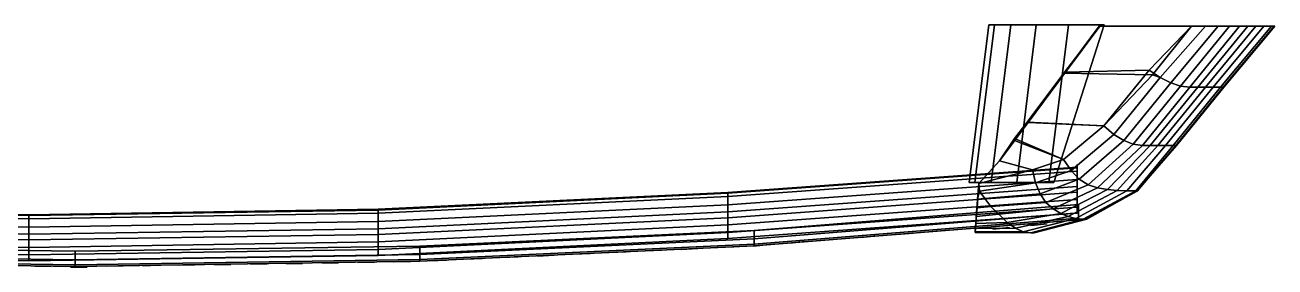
# Model space of a CAD drawing. Extents: x -138 to 138, y -27 to 0.
# Drawn here: x -0.5 to 137.9, y -26.8 to 0 of the extents above; entities that cross this region are included whole.
import ezdxf

# ---------------------------------------------------------------- set-up
doc = ezdxf.new("R2010")
doc.units = 0
for name, color, linetype in [('COSTURA', 2, 'CONTINUOUS'), ('COURO', 4, 'CONTINUOUS'), ('METAL', 180, 'CONTINUOUS')]:
    doc.layers.add(name, color=color, linetype=linetype)

msp = doc.modelspace()

# ---------------------------------------------------------------- meshes
at = {"layer": 'COSTURA'}
mesh = msp.add_polyface(dxfattribs=at)
corners = [(-111.75, -22.03, 4.71), (-109.93, -22.2, 4.71), (-109.93, -22.2, 5.45), (-111.75, -22.03, 5.45), (112.64, -22.03, 4.71), (112.64, -22.03, 5.45), (110.82, -22.2, 5.45), (110.82, -22.2, 4.71)]
mesh.append_faces([[corners[k] for k in face] for face in [(0, 1, 2, 3), (4, 5, 6, 7)]])
mesh = msp.add_polyface(dxfattribs=at)
corners = [(-111.75, -22.03, -4.34), (-109.93, -22.2, -4.34), (-109.93, -22.2, -3.6), (-111.75, -22.03, -3.6), (112.64, -22.03, -4.34), (112.64, -22.03, -3.6), (110.82, -22.2, -3.6), (110.82, -22.2, -4.34)]
mesh.append_faces([[corners[k] for k in face] for face in [(0, 1, 2, 3), (4, 5, 6, 7)]])
mesh = msp.add_polyface(dxfattribs=at)
corners = [(-107.57, -22.42, 4.71), (-105.74, -22.62, 4.71), (-105.74, -22.62, 5.45), (-107.57, -22.42, 5.45), (108.45, -22.42, 4.71), (108.45, -22.42, 5.45), (106.63, -22.62, 5.45), (106.63, -22.62, 4.71)]
mesh.append_faces([[corners[k] for k in face] for face in [(0, 1, 2, 3), (4, 5, 6, 7)]])
mesh = msp.add_polyface(dxfattribs=at)
corners = [(-107.57, -22.42, -4.34), (-105.74, -22.62, -4.34), (-105.74, -22.62, -3.6), (-107.57, -22.42, -3.6), (108.45, -22.42, -4.34), (108.45, -22.42, -3.6), (106.63, -22.62, -3.6), (106.63, -22.62, -4.34)]
mesh.append_faces([[corners[k] for k in face] for face in [(0, 1, 2, 3), (4, 5, 6, 7)]])
mesh = msp.add_polyface(dxfattribs=at)
corners = [(93.82, -23.36, 4.75), (93.82, -23.36, 5.49), (92, -23.53, 5.49), (92, -23.53, 4.75)]
mesh.append_faces([[corners[k] for k in face] for face in [(0, 1, 2, 3)]])
mesh = msp.add_polyface(dxfattribs=at)
corners = [(93.82, -23.36, -4.4), (93.82, -23.36, -3.66), (92, -23.53, -3.66), (92, -23.53, -4.4)]
mesh.append_faces([[corners[k] for k in face] for face in [(0, 1, 2, 3)]])
mesh = msp.add_polyface(dxfattribs=at)
corners = [(97.82, -23.07, 4.75), (97.82, -23.07, 5.49), (95.99, -23.21, 5.49), (95.99, -23.21, 4.75)]
mesh.append_faces([[corners[k] for k in face] for face in [(0, 1, 2, 3)]])
mesh = msp.add_polyface(dxfattribs=at)
corners = [(97.82, -23.07, -4.4), (97.82, -23.07, -3.66), (95.99, -23.21, -3.66), (95.99, -23.21, -4.4)]
mesh.append_faces([[corners[k] for k in face] for face in [(0, 1, 2, 3)]])
mesh = msp.add_polyface(dxfattribs=at)
corners = [(101.76, -22.75, 4.75), (101.76, -22.75, 5.49), (99.94, -22.89, 5.49), (99.94, -22.89, 4.75)]
mesh.append_faces([[corners[k] for k in face] for face in [(0, 1, 2, 3)]])
mesh = msp.add_polyface(dxfattribs=at)
corners = [(101.76, -22.75, -4.4), (101.76, -22.75, -3.66), (99.94, -22.89, -3.66), (99.94, -22.89, -4.4)]
mesh.append_faces([[corners[k] for k in face] for face in [(0, 1, 2, 3)]])
mesh = msp.add_polyface(dxfattribs=at)
corners = [(73.97, -24.76, 4.75), (73.97, -24.76, 5.49), (72.14, -24.86, 5.49), (72.14, -24.86, 4.75)]
mesh.append_faces([[corners[k] for k in face] for face in [(0, 1, 2, 3)]])
mesh = msp.add_polyface(dxfattribs=at)
corners = [(73.97, -24.76, -4.4), (73.97, -24.76, -3.66), (72.14, -24.86, -3.66), (72.14, -24.86, -4.4)]
mesh.append_faces([[corners[k] for k in face] for face in [(0, 1, 2, 3)]])
mesh = msp.add_polyface(dxfattribs=at)
corners = [(77.94, -24.58, 4.75), (77.94, -24.58, 5.49), (76.11, -24.67, 5.49), (76.11, -24.67, 4.75)]
mesh.append_faces([[corners[k] for k in face] for face in [(0, 1, 2, 3)]])
mesh = msp.add_polyface(dxfattribs=at)
corners = [(77.94, -24.58, -4.4), (77.94, -24.58, -3.66), (76.11, -24.67, -3.66), (76.11, -24.67, -4.4)]
mesh.append_faces([[corners[k] for k in face] for face in [(0, 1, 2, 3)]])
mesh = msp.add_polyface(dxfattribs=at)
corners = [(81.92, -24.33, 4.75), (81.92, -24.33, 5.49), (80.09, -24.49, 5.49), (80.09, -24.49, 4.75)]
mesh.append_faces([[corners[k] for k in face] for face in [(0, 1, 2, 3)]])
mesh = msp.add_polyface(dxfattribs=at)
corners = [(81.92, -24.33, -4.4), (81.92, -24.33, -3.66), (80.09, -24.49, -3.66), (80.09, -24.49, -4.4)]
mesh.append_faces([[corners[k] for k in face] for face in [(0, 1, 2, 3)]])
mesh = msp.add_polyface(dxfattribs=at)
corners = [(85.89, -24, 4.75), (85.89, -24, 5.49), (84.07, -24.17, 5.49), (84.07, -24.17, 4.75)]
mesh.append_faces([[corners[k] for k in face] for face in [(0, 1, 2, 3)]])
mesh = msp.add_polyface(dxfattribs=at)
corners = [(85.89, -24, -4.4), (85.89, -24, -3.66), (84.07, -24.17, -3.66), (84.07, -24.17, -4.4)]
mesh.append_faces([[corners[k] for k in face] for face in [(0, 1, 2, 3)]])
mesh = msp.add_polyface(dxfattribs=at)
corners = [(89.87, -23.7, 4.75), (89.87, -23.7, 5.49), (88.04, -23.85, 5.49), (88.04, -23.85, 4.75)]
mesh.append_faces([[corners[k] for k in face] for face in [(0, 1, 2, 3)]])
mesh = msp.add_polyface(dxfattribs=at)
corners = [(89.87, -23.7, -4.4), (89.87, -23.7, -3.66), (88.04, -23.85, -3.66), (88.04, -23.85, -4.4)]
mesh.append_faces([[corners[k] for k in face] for face in [(0, 1, 2, 3)]])
mesh = msp.add_polyface(dxfattribs=at)
corners = [(38.19, -26.27, 4.75), (38.19, -26.27, 5.49), (36.35, -26.32, 5.49), (36.35, -26.32, 4.75)]
mesh.append_faces([[corners[k] for k in face] for face in [(0, 1, 2, 3)]])
mesh = msp.add_polyface(dxfattribs=at)
corners = [(38.19, -26.27, -4.4), (38.19, -26.27, -3.66), (36.35, -26.32, -3.66), (36.35, -26.32, -4.4)]
mesh.append_faces([[corners[k] for k in face] for face in [(0, 1, 2, 3)]])
mesh = msp.add_polyface(dxfattribs=at)
corners = [(42.16, -26.2, 4.75), (42.16, -26.2, 5.49), (40.33, -26.24, 5.49), (40.33, -26.24, 4.75)]
mesh.append_faces([[corners[k] for k in face] for face in [(0, 1, 2, 3)]])
mesh = msp.add_polyface(dxfattribs=at)
corners = [(42.16, -26.2, -4.4), (42.16, -26.2, -3.66), (40.33, -26.24, -3.66), (40.33, -26.24, -4.4)]
mesh.append_faces([[corners[k] for k in face] for face in [(0, 1, 2, 3)]])
mesh = msp.add_polyface(dxfattribs=at)
corners = [(46.14, -26.05, 4.75), (46.14, -26.05, 5.49), (44.31, -26.15, 5.49), (44.31, -26.15, 4.75)]
mesh.append_faces([[corners[k] for k in face] for face in [(0, 1, 2, 3)]])
mesh = msp.add_polyface(dxfattribs=at)
corners = [(46.14, -26.05, -4.4), (46.14, -26.05, -3.66), (44.31, -26.15, -3.66), (44.31, -26.15, -4.4)]
mesh.append_faces([[corners[k] for k in face] for face in [(0, 1, 2, 3)]])
mesh = msp.add_polyface(dxfattribs=at)
corners = [(50.11, -25.88, 4.75), (50.11, -25.88, 5.49), (48.28, -25.95, 5.49), (48.28, -25.95, 4.75)]
mesh.append_faces([[corners[k] for k in face] for face in [(0, 1, 2, 3)]])
mesh = msp.add_polyface(dxfattribs=at)
corners = [(50.11, -25.88, -4.4), (50.11, -25.88, -3.66), (48.28, -25.95, -3.66), (48.28, -25.95, -4.4)]
mesh.append_faces([[corners[k] for k in face] for face in [(0, 1, 2, 3)]])
mesh = msp.add_polyface(dxfattribs=at)
corners = [(54.09, -25.69, 4.75), (54.09, -25.69, 5.49), (52.26, -25.78, 5.49), (52.26, -25.78, 4.75)]
mesh.append_faces([[corners[k] for k in face] for face in [(0, 1, 2, 3)]])
mesh = msp.add_polyface(dxfattribs=at)
corners = [(54.09, -25.69, -4.4), (54.09, -25.69, -3.66), (52.26, -25.78, -3.66), (52.26, -25.78, -4.4)]
mesh.append_faces([[corners[k] for k in face] for face in [(0, 1, 2, 3)]])
mesh = msp.add_polyface(dxfattribs=at)
corners = [(58.06, -25.5, 4.75), (58.06, -25.5, 5.49), (56.23, -25.61, 5.49), (56.23, -25.61, 4.75)]
mesh.append_faces([[corners[k] for k in face] for face in [(0, 1, 2, 3)]])
mesh = msp.add_polyface(dxfattribs=at)
corners = [(58.06, -25.5, -4.4), (58.06, -25.5, -3.66), (56.23, -25.61, -3.66), (56.23, -25.61, -4.4)]
mesh.append_faces([[corners[k] for k in face] for face in [(0, 1, 2, 3)]])
mesh = msp.add_polyface(dxfattribs=at)
corners = [(62.04, -25.32, 4.75), (62.04, -25.32, 5.49), (60.21, -25.4, 5.49), (60.21, -25.4, 4.75)]
mesh.append_faces([[corners[k] for k in face] for face in [(0, 1, 2, 3)]])
mesh = msp.add_polyface(dxfattribs=at)
corners = [(62.04, -25.32, -4.4), (62.04, -25.32, -3.66), (60.21, -25.4, -3.66), (60.21, -25.4, -4.4)]
mesh.append_faces([[corners[k] for k in face] for face in [(0, 1, 2, 3)]])
mesh = msp.add_polyface(dxfattribs=at)
corners = [(66.02, -25.13, 4.75), (66.02, -25.13, 5.49), (64.19, -25.22, 5.49), (64.19, -25.22, 4.75)]
mesh.append_faces([[corners[k] for k in face] for face in [(0, 1, 2, 3)]])
mesh = msp.add_polyface(dxfattribs=at)
corners = [(66.02, -25.13, -4.4), (66.02, -25.13, -3.66), (64.19, -25.22, -3.66), (64.19, -25.22, -4.4)]
mesh.append_faces([[corners[k] for k in face] for face in [(0, 1, 2, 3)]])
mesh = msp.add_polyface(dxfattribs=at)
corners = [(69.99, -24.95, 4.75), (69.99, -24.95, 5.49), (68.16, -25.03, 5.49), (68.16, -25.03, 4.75)]
mesh.append_faces([[corners[k] for k in face] for face in [(0, 1, 2, 3)]])
mesh = msp.add_polyface(dxfattribs=at)
corners = [(69.99, -24.95, -4.4), (69.99, -24.95, -3.66), (68.16, -25.03, -3.66), (68.16, -25.03, -4.4)]
mesh.append_faces([[corners[k] for k in face] for face in [(0, 1, 2, 3)]])
mesh = msp.add_polyface(dxfattribs=at)
corners = [(2.4, -26.75, 4.75), (2.4, -26.75, 5.49), (0.57, -26.72, 5.49), (0.57, -26.72, 4.75)]
mesh.append_faces([[corners[k] for k in face] for face in [(0, 1, 2, 3)]])
mesh = msp.add_polyface(dxfattribs=at)
corners = [(2.4, -26.75, -4.4), (2.4, -26.75, -3.66), (0.57, -26.72, -3.66), (0.57, -26.72, -4.4)]
mesh.append_faces([[corners[k] for k in face] for face in [(0, 1, 2, 3)]])
mesh = msp.add_polyface(dxfattribs=at)
corners = [(6.38, -26.82, 4.75), (6.38, -26.82, 5.49), (4.55, -26.82, 5.49), (4.55, -26.82, 4.75)]
mesh.append_faces([[corners[k] for k in face] for face in [(0, 1, 2, 3)]])
mesh = msp.add_polyface(dxfattribs=at)
corners = [(6.38, -26.82, -4.4), (6.38, -26.82, -3.66), (4.55, -26.82, -3.66), (4.55, -26.82, -4.4)]
mesh.append_faces([[corners[k] for k in face] for face in [(0, 1, 2, 3)]])
mesh = msp.add_polyface(dxfattribs=at)
corners = [(10.36, -26.7, 4.75), (10.36, -26.7, 5.49), (8.52, -26.74, 5.49), (8.52, -26.74, 4.75)]
mesh.append_faces([[corners[k] for k in face] for face in [(0, 1, 2, 3)]])
mesh = msp.add_polyface(dxfattribs=at)
corners = [(10.36, -26.7, -4.4), (10.36, -26.7, -3.66), (8.52, -26.74, -3.66), (8.52, -26.74, -4.4)]
mesh.append_faces([[corners[k] for k in face] for face in [(0, 1, 2, 3)]])
mesh = msp.add_polyface(dxfattribs=at)
corners = [(14.33, -26.63, 4.75), (14.33, -26.63, 5.49), (12.5, -26.67, 5.49), (12.5, -26.67, 4.75)]
mesh.append_faces([[corners[k] for k in face] for face in [(0, 1, 2, 3)]])
mesh = msp.add_polyface(dxfattribs=at)
corners = [(14.33, -26.63, -4.4), (14.33, -26.63, -3.66), (12.5, -26.67, -3.66), (12.5, -26.67, -4.4)]
mesh.append_faces([[corners[k] for k in face] for face in [(0, 1, 2, 3)]])
mesh = msp.add_polyface(dxfattribs=at)
corners = [(18.31, -26.58, 4.75), (18.31, -26.58, 5.49), (16.47, -26.61, 5.49), (16.47, -26.61, 4.75)]
mesh.append_faces([[corners[k] for k in face] for face in [(0, 1, 2, 3)]])
mesh = msp.add_polyface(dxfattribs=at)
corners = [(18.31, -26.58, -4.4), (18.31, -26.58, -3.66), (16.47, -26.61, -3.66), (16.47, -26.61, -4.4)]
mesh.append_faces([[corners[k] for k in face] for face in [(0, 1, 2, 3)]])
mesh = msp.add_polyface(dxfattribs=at)
corners = [(22.28, -26.54, 4.75), (22.28, -26.54, 5.49), (20.45, -26.54, 5.49), (20.45, -26.54, 4.75)]
mesh.append_faces([[corners[k] for k in face] for face in [(0, 1, 2, 3)]])
mesh = msp.add_polyface(dxfattribs=at)
corners = [(22.28, -26.54, -4.4), (22.28, -26.54, -3.66), (20.45, -26.54, -3.66), (20.45, -26.54, -4.4)]
mesh.append_faces([[corners[k] for k in face] for face in [(0, 1, 2, 3)]])
mesh = msp.add_polyface(dxfattribs=at)
corners = [(26.26, -26.48, 4.75), (26.26, -26.48, 5.49), (24.43, -26.48, 5.49), (24.43, -26.48, 4.75)]
mesh.append_faces([[corners[k] for k in face] for face in [(0, 1, 2, 3)]])
mesh = msp.add_polyface(dxfattribs=at)
corners = [(26.26, -26.48, -4.4), (26.26, -26.48, -3.66), (24.43, -26.48, -3.66), (24.43, -26.48, -4.4)]
mesh.append_faces([[corners[k] for k in face] for face in [(0, 1, 2, 3)]])
mesh = msp.add_polyface(dxfattribs=at)
corners = [(30.23, -26.42, 4.75), (30.23, -26.42, 5.49), (28.4, -26.42, 5.49), (28.4, -26.42, 4.75)]
mesh.append_faces([[corners[k] for k in face] for face in [(0, 1, 2, 3)]])
mesh = msp.add_polyface(dxfattribs=at)
corners = [(30.23, -26.42, -4.4), (30.23, -26.42, -3.66), (28.4, -26.42, -3.66), (28.4, -26.42, -4.4)]
mesh.append_faces([[corners[k] for k in face] for face in [(0, 1, 2, 3)]])
mesh = msp.add_polyface(dxfattribs=at)
corners = [(34.21, -26.36, 4.75), (34.21, -26.36, 5.49), (32.38, -26.36, 5.49), (32.38, -26.36, 4.75)]
mesh.append_faces([[corners[k] for k in face] for face in [(0, 1, 2, 3)]])
mesh = msp.add_polyface(dxfattribs=at)
corners = [(34.21, -26.36, -4.4), (34.21, -26.36, -3.66), (32.38, -26.36, -3.66), (32.38, -26.36, -4.4)]
mesh.append_faces([[corners[k] for k in face] for face in [(0, 1, 2, 3)]])
at = {"layer": 'COURO'}
mesh = msp.add_polyface(dxfattribs=at)
corners = [(115.96, -18.53, 10.27), (115.96, -18.25, 10.27), (115.96, -17.89, 10.09), (115.96, -17.62, 10.09), (115.96, -19.34, 9.82), (115.96, -19.06, 9.82), (115.96, -17.11, 8.99), (115.96, -16.83, 8.99), (115.96, -20.18, 8.31), (115.96, -19.9, 8.31), (115.96, -16.18, 5.7), (115.96, -15.9, 5.7), (115.96, -20.85, 5.64), (115.96, -20.57, 5.64), (115.96, -15.82, 3.09), (115.96, -15.54, 3.09), (115.96, -15.74, 0.52), (115.96, -15.46, 0.52), (115.96, -15.82, -2.06), (115.96, -15.54, -2.06), (115.96, -20.85, -4.6), (115.96, -20.57, -4.6), (115.96, -16.18, -4.67), (115.96, -15.9, -4.67), (115.96, -20.18, -7.28), (115.96, -19.9, -7.28), (115.96, -17.11, -7.96), (115.96, -16.83, -7.96), (115.96, -19.34, -8.79), (115.96, -19.06, -8.79), (115.96, -17.89, -9.05), (115.96, -17.62, -9.05), (115.96, -18.53, -9.24), (115.96, -18.25, -9.24), (77.28, -21.35, 10.27), (77.28, -20.71, 10.09), (77.28, -22.16, 9.82), (77.28, -19.93, 8.99), (77.28, -23, 8.31), (77.28, -19, 5.7), (77.28, -23.67, 5.64), (77.28, -23.67, 5.64), (77.28, -18.64, 3.09), (77.28, -18.56, 0.52), (77.28, -18.64, -2.06), (77.28, -23.67, -4.6), (77.28, -23.67, -4.6), (77.28, -19, -4.67), (77.28, -23, -7.28), (77.28, -19.93, -7.96), (77.28, -22.16, -8.79), (77.28, -20.71, -9.05), (77.28, -21.35, -9.24), (38.6, -23.2, 10.27), (38.6, -22.57, 10.09), (38.6, -24.02, 9.82), (38.6, -21.78, 8.99), (38.6, -24.86, 8.31), (38.6, -20.86, 5.7), (38.6, -25.53, 5.64), (38.6, -25.53, 5.64), (38.6, -20.5, 3.09), (38.6, -20.42, 0.52), (38.6, -20.5, -2.06), (38.6, -25.53, -4.6), (38.6, -25.53, -4.6), (38.6, -20.86, -4.67), (38.6, -24.86, -7.28), (38.6, -21.78, -7.96), (38.6, -24.02, -8.79), (38.6, -22.57, -9.05), (38.6, -23.2, -9.24), (-0.07, -23.82, 10.27), (-0.07, -23.19, 10.09), (-0.07, -24.64, 9.82), (-0.07, -22.4, 8.99), (-0.07, -25.48, 8.31), (-0.07, -21.48, 5.7), (-0.07, -26.15, 5.64), (-0.07, -26.15, 5.64), (-0.07, -21.12, 3.09), (-0.07, -21.04, 0.52), (-0.07, -21.12, -2.06), (-0.07, -26.15, -4.6), (-0.07, -26.15, -4.6), (-0.07, -21.48, -4.67), (-0.07, -25.48, -7.28), (-0.07, -22.4, -7.96), (-0.07, -24.64, -8.79), (-0.07, -23.19, -9.05), (-0.07, -23.82, -9.24), (-38.75, -23.2, 10.27), (-38.75, -22.57, 10.09), (-38.75, -24.02, 9.82), (-38.75, -21.78, 8.99), (-38.75, -24.86, 8.31), (-38.75, -20.86, 5.7), (-38.75, -25.53, 5.64), (-38.75, -25.53, 5.64), (-38.75, -20.5, 3.09), (-38.75, -20.42, 0.52), (-38.75, -20.5, -2.06), (-38.75, -25.53, -4.6), (-38.75, -25.53, -4.6), (-38.75, -20.86, -4.67), (-38.75, -24.86, -7.28), (-38.75, -21.78, -7.96), (-38.75, -24.02, -8.79), (-38.75, -22.57, -9.05), (-38.75, -23.2, -9.24), (-77.43, -21.35, 10.27), (-77.43, -20.71, 10.09), (-77.43, -22.16, 9.82), (-77.43, -19.93, 8.99), (-77.43, -23, 8.31), (-77.43, -19, 5.7), (-77.43, -23.67, 5.64), (-77.43, -23.67, 5.64), (-77.43, -18.64, 3.09), (-77.43, -18.56, 0.52), (-77.43, -18.64, -2.06), (-77.43, -23.67, -4.6), (-77.43, -23.67, -4.6), (-77.43, -19, -4.67), (-77.43, -23, -7.28), (-77.43, -19.93, -7.96), (-77.43, -22.16, -8.79), (-77.43, -20.71, -9.05), (-77.43, -21.35, -9.24), (-116.11, -18.25, 10.27), (-116.11, -17.62, 10.09), (-116.11, -19.06, 9.82), (-116.11, -16.83, 8.99), (-116.11, -19.9, 8.31), (-116.11, -15.9, 5.7), (-116.11, -20.57, 5.64), (-116.11, -20.57, 5.64), (-116.11, -15.54, 3.09), (-116.11, -15.46, 0.52), (-116.11, -15.54, -2.06), (-116.11, -20.57, -4.6), (-116.11, -20.57, -4.6), (-116.11, -15.9, -4.67), (-116.11, -19.9, -7.28), (-116.11, -16.83, -7.96), (-116.11, -19.06, -8.79), (-116.11, -17.62, -9.05), (-116.11, -18.25, -9.24), (-116.11, -18.53, 10.27), (-116.11, -17.89, 10.09), (-116.11, -19.34, 9.82), (-116.11, -17.11, 8.99), (-116.11, -20.18, 8.31), (-116.11, -16.18, 5.7), (-116.11, -20.85, 5.64), (-116.11, -20.85, 5.64), (-116.11, -15.82, 3.09), (-116.11, -15.74, 0.52), (-116.11, -15.82, -2.06), (-116.11, -20.85, -4.6), (-116.11, -20.85, -4.6), (-116.11, -16.18, -4.67), (-116.11, -20.18, -7.28), (-116.11, -17.11, -7.96), (-116.11, -19.34, -8.79), (-116.11, -17.89, -9.05), (-116.11, -18.53, -9.24)]
mesh.append_faces([[corners[k] for k in face] for face in [(135, 154, 152, 133), (133, 152, 150, 131), (130, 149, 151, 132), (134, 153, 156, 137), (21, 20, 24, 25), (25, 24, 28, 29), (29, 28, 32, 33), (33, 32, 30, 31), (31, 30, 26, 27), (27, 26, 22, 23), (23, 22, 18, 19), (19, 18, 16, 17), (13, 12, 20, 21), (131, 150, 148, 129), (129, 148, 149, 130), (132, 151, 153, 134), (17, 16, 14, 15), (13, 9, 8, 12), (9, 5, 4, 8), (3, 7, 6, 2), (11, 15, 14, 10), (140, 143, 162, 159), (143, 145, 164, 162), (145, 147, 166, 164), (147, 146, 165, 166), (146, 144, 163, 165), (144, 142, 161, 163), (142, 139, 158, 161), (139, 138, 157, 158), (136, 141, 160, 155), (5, 1, 0, 4), (1, 3, 2, 0), (7, 11, 10, 6), (138, 137, 156, 157), (114, 152, 154, 116), (112, 150, 152, 114), (113, 151, 149, 111), (118, 156, 153, 115), (48, 24, 20, 45), (50, 28, 24, 48), (52, 32, 28, 50), (51, 30, 32, 52), (49, 26, 30, 51), (47, 22, 26, 49), (44, 18, 22, 47), (43, 16, 18, 44), (46, 20, 12, 41), (110, 148, 150, 112), (111, 149, 148, 110), (115, 153, 151, 113), (42, 14, 16, 43), (95, 114, 116, 97), (76, 95, 97, 78), (57, 76, 78, 59), (38, 57, 59, 40), (8, 38, 40, 12), (93, 112, 114, 95), (74, 93, 95, 76), (55, 74, 76, 57), (36, 55, 57, 38), (4, 36, 38, 8), (94, 113, 111, 92), (75, 94, 92, 73), (56, 75, 73, 54), (37, 56, 54, 35), (6, 37, 35, 2), (99, 118, 115, 96), (80, 99, 96, 77), (61, 80, 77, 58), (42, 61, 58, 39), (14, 42, 39, 10), (67, 48, 45, 64), (86, 67, 64, 83), (105, 86, 83, 102), (124, 105, 102, 121), (162, 124, 121, 159), (69, 50, 48, 67), (88, 69, 67, 86), (107, 88, 86, 105), (126, 107, 105, 124), (164, 126, 124, 162), (71, 52, 50, 69), (90, 71, 69, 88), (109, 90, 88, 107), (128, 109, 107, 126), (166, 128, 126, 164), (70, 51, 52, 71), (89, 70, 71, 90), (108, 89, 90, 109), (127, 108, 109, 128), (165, 127, 128, 166), (68, 49, 51, 70), (87, 68, 70, 89), (106, 87, 89, 108), (125, 106, 108, 127), (163, 125, 127, 165), (66, 47, 49, 68), (85, 66, 68, 87), (104, 85, 87, 106), (123, 104, 106, 125), (161, 123, 125, 163), (63, 44, 47, 66), (82, 63, 66, 85), (101, 82, 85, 104), (120, 101, 104, 123), (158, 120, 123, 161), (62, 43, 44, 63), (81, 62, 63, 82), (100, 81, 82, 101), (119, 100, 101, 120), (157, 119, 120, 158), (65, 46, 41, 60), (84, 65, 60, 79), (103, 84, 79, 98), (122, 103, 98, 117), (160, 122, 117, 155), (91, 110, 112, 93), (72, 91, 93, 74), (53, 72, 74, 55), (34, 53, 55, 36), (0, 34, 36, 4), (92, 111, 110, 91), (73, 92, 91, 72), (54, 73, 72, 53), (35, 54, 53, 34), (2, 35, 34, 0), (96, 115, 113, 94), (77, 96, 94, 75), (58, 77, 75, 56), (39, 58, 56, 37), (10, 39, 37, 6), (61, 42, 43, 62), (80, 61, 62, 81), (99, 80, 81, 100), (118, 99, 100, 119), (156, 118, 119, 157)]])
mesh = msp.add_polyface(dxfattribs=at)
corners = [(116.1, -19.89, 7.14), (116.1, -19.89, 7.14), (116.1, -19.89, 7.14), (116.1, -20.83, 6.91), (116.1, -20.83, 6.91), (116.1, -20.83, 6.91), (116.1, -21.39, 6.22), (116.1, -21.39, 6.22), (116.1, -21.39, 6.22), (116.1, -21.58, 5.08), (116.1, -21.58, 5.08), (116.1, -21.58, 5.08), (116.1, -21.58, 0.54), (116.1, -21.58, 0.54), (116.1, -21.58, -4), (116.1, -21.58, -4), (116.1, -21.58, -4), (116.1, -21.39, -5.14), (116.1, -21.39, -5.14), (116.1, -21.39, -5.14), (116.1, -20.83, -5.83), (116.1, -20.83, -5.83), (116.1, -20.83, -5.83), (116.1, -19.89, -6.06), (116.1, -19.89, -6.06), (116.1, -19.89, -6.06), (116.1, -19.89, 0.54), (116.1, -19.89, 0.54), (80.22, -23.71, 6.91), (80.22, -23.71, 6.91), (80.22, -23.71, 6.91), (80.22, -23.71, 6.91), (80.22, -24.27, 6.22), (80.22, -24.27, 6.22), (80.22, -24.27, 6.22), (80.22, -24.27, 6.22), (80.22, -24.46, 5.08), (80.22, -24.46, 5.08), (80.22, -24.46, 5.08), (80.22, -24.46, 0.54), (80.22, -24.46, -4), (80.22, -24.46, -4), (80.22, -24.46, -4), (80.22, -24.27, -5.14), (80.22, -24.27, -5.14), (80.22, -24.27, -5.14), (80.22, -24.27, -5.14), (80.22, -23.71, -5.83), (80.22, -23.71, -5.83), (80.22, -23.71, -5.83), (80.22, -23.71, -5.83), (80.22, -22.77, 7.14), (80.22, -22.77, 7.14), (80.22, -22.77, 7.14), (80.22, -22.77, -6.06), (80.22, -22.77, -6.06), (80.22, -22.77, -6.06), (80.22, -22.77, 0.54), (43.2, -24.5, 7.14), (43.2, -24.5, 7.14), (43.2, -24.5, 7.14), (43.2, -25.43, 6.91), (43.2, -25.43, 6.91), (43.2, -25.43, 6.91), (43.2, -25.43, 6.91), (43.2, -26, 6.22), (43.2, -26, 6.22), (43.2, -26, 6.22), (43.2, -26, 6.22), (43.2, -26.18, 5.08), (43.2, -26.18, 5.08), (43.2, -26.18, 5.08), (43.2, -26.18, 0.54), (43.2, -26.18, -4), (43.2, -26.18, -4), (43.2, -26.18, -4), (43.2, -26, -5.14), (43.2, -26, -5.14), (43.2, -26, -5.14), (43.2, -26, -5.14), (43.2, -25.43, -5.83), (43.2, -25.43, -5.83), (43.2, -25.43, -5.83), (43.2, -25.43, -5.83), (43.2, -24.5, -6.06), (43.2, -24.5, -6.06), (43.2, -24.5, -6.06), (43.2, -24.5, 0.54), (5.05, -25.07, 7.14), (5.05, -25.07, 7.14), (5.05, -25.07, 7.14), (5.05, -26.01, 6.91), (5.05, -26.01, 6.91), (5.05, -26.01, 6.91), (5.05, -26.01, 6.91), (5.05, -26.57, 6.22), (5.05, -26.57, 6.22), (5.05, -26.57, 6.22), (5.05, -26.57, 6.22), (5.05, -26.76, 5.08), (5.05, -26.76, 5.08), (5.05, -26.76, 5.08), (5.05, -26.76, 0.54), (5.05, -26.76, -4), (5.05, -26.76, -4), (5.05, -26.76, -4), (5.05, -26.57, -5.14), (5.05, -26.57, -5.14), (5.05, -26.57, -5.14), (5.05, -26.57, -5.14), (5.05, -26.01, -5.83), (5.05, -26.01, -5.83), (5.05, -26.01, -5.83), (5.05, -26.01, -5.83), (5.05, -25.07, -6.06), (5.05, -25.07, -6.06), (5.05, -25.07, -6.06), (5.05, -25.07, 0.54), (-34.24, -24.5, 7.14), (-34.24, -24.5, 7.14), (-34.24, -24.5, 7.14), (-34.24, -24.5, -6.06), (-34.24, -24.5, -6.06), (-34.24, -24.5, -6.06), (-34.24, -25.43, 6.91), (-34.24, -25.43, 6.91), (-34.24, -25.43, 6.91), (-34.24, -25.43, 6.91), (-34.24, -26, 6.22), (-34.24, -26, 6.22), (-34.24, -26, 6.22), (-34.24, -26, 6.22), (-34.24, -26.18, 5.08), (-34.24, -26.18, 5.08), (-34.24, -26.18, 5.08), (-34.24, -26.18, 0.54), (-34.24, -24.5, 0.54), (-34.24, -26.18, -4), (-34.24, -26.18, -4), (-34.24, -26.18, -4), (-34.24, -26, -5.14), (-34.24, -26, -5.14), (-34.24, -26, -5.14), (-34.24, -26, -5.14), (-34.24, -25.43, -5.83), (-34.24, -25.43, -5.83), (-34.24, -25.43, -5.83), (-34.24, -25.43, -5.83), (-74.67, -22.77, 7.14), (-74.67, -22.77, 7.14), (-74.67, -22.77, 7.14), (-74.67, -22.77, 0.54), (-74.67, -22.77, -6.06), (-74.67, -22.77, -6.06), (-74.67, -22.77, -6.06), (-74.67, -23.71, 6.91), (-74.67, -23.71, 6.91), (-74.67, -23.71, 6.91), (-74.67, -23.71, 6.91), (-74.67, -24.27, 6.22), (-74.67, -24.27, 6.22), (-74.67, -24.27, 6.22), (-74.67, -24.27, 6.22), (-74.67, -24.46, 5.08), (-74.67, -24.46, 5.08), (-74.67, -24.46, 5.08), (-74.67, -24.46, 0.54), (-74.67, -24.46, -4), (-74.67, -24.46, -4), (-74.67, -24.46, -4), (-74.67, -24.27, -5.14), (-74.67, -24.27, -5.14), (-74.67, -24.27, -5.14), (-74.67, -24.27, -5.14), (-74.67, -23.71, -5.83), (-74.67, -23.71, -5.83), (-74.67, -23.71, -5.83), (-74.67, -23.71, -5.83), (-116.24, -19.89, 7.14), (-116.24, -19.89, 7.14), (-116.24, -19.89, 7.14), (-116.24, -20.83, 6.91), (-116.24, -20.83, 6.91), (-116.24, -20.83, 6.91), (-116.24, -21.39, 6.22), (-116.24, -21.39, 6.22), (-116.24, -21.39, 6.22), (-116.24, -21.58, 5.08), (-116.24, -21.58, 5.08), (-116.24, -21.58, 5.08), (-116.24, -21.58, 0.54), (-116.24, -21.58, 0.54), (-116.24, -19.89, 0.54), (-116.24, -19.89, 0.54), (-116.24, -21.58, -4), (-116.24, -21.58, -4), (-116.24, -21.58, -4), (-116.24, -21.39, -5.14), (-116.24, -21.39, -5.14), (-116.24, -21.39, -5.14), (-116.24, -20.83, -5.83), (-116.24, -20.83, -5.83), (-116.24, -20.83, -5.83), (-116.24, -19.89, -6.06), (-116.24, -19.89, -6.06), (-116.24, -19.89, -6.06)]
mesh.append_faces([[corners[k] for k in face] for face in [(205, 202, 199, 196), (205, 196, 191, 193), (14, 17, 20, 23), (14, 23, 26, 12), (186, 183, 180, 189), (191, 189, 180, 193), (3, 6, 9, 0), (26, 0, 9, 12), (57, 27, 25, 56), (54, 24, 22, 49), (43, 18, 16, 40), (47, 21, 19, 44), (41, 15, 13, 39), (39, 13, 10, 37), (30, 5, 1, 51), (36, 11, 7, 32), (33, 8, 4, 28), (53, 2, 27, 57), (87, 57, 56, 86), (117, 87, 86, 115), (136, 117, 115, 121), (151, 136, 121, 152), (192, 151, 152, 203), (84, 55, 50, 82), (114, 85, 83, 111), (122, 116, 112, 144), (153, 123, 145, 174), (204, 154, 175, 200), (76, 45, 42, 73), (106, 78, 75, 103), (141, 109, 105, 137), (171, 143, 139, 167), (198, 173, 169, 194), (80, 48, 46, 77), (110, 81, 79, 107), (146, 113, 108, 140), (176, 147, 142, 170), (201, 177, 172, 197), (74, 41, 39, 72), (104, 74, 72, 102), (138, 104, 102, 135), (168, 138, 135, 166), (195, 168, 166, 190), (72, 39, 37, 70), (102, 72, 70, 100), (135, 102, 100, 133), (166, 135, 133, 164), (190, 166, 164, 188), (63, 31, 52, 58), (92, 64, 59, 88), (124, 93, 90, 119), (155, 125, 120, 149), (181, 156, 150, 179), (69, 38, 34, 65), (99, 71, 67, 95), (132, 101, 98, 129), (163, 134, 131, 160), (187, 165, 162, 185), (66, 35, 29, 61), (96, 68, 62, 91), (128, 97, 94, 126), (159, 130, 127, 157), (184, 161, 158, 182), (60, 53, 57, 87), (89, 60, 87, 117), (118, 89, 117, 136), (148, 118, 136, 151), (178, 148, 151, 192)]])
at = {"layer": 'METAL'}
mesh = msp.add_polyface(dxfattribs=at)
corners = [(105.07, -17.58, -13.47), (107.36, -15.04, -13.56), (111.02, -16.05, -13.47), (107.3, -20.97, -11.07), (106.41, -20.13, -12.11), (112.49, -19.66, -12.16), (113.29, -20.37, -11.14), (105.74, -19.24, -12.86), (111.85, -18.7, -12.88), (105.15, -18.41, -13.31), (111.36, -17.5, -13.32), (114.14, -20.88, -9.86), (108.22, -21.88, -9.82), (104.65, -22.99, -2.01), (111.11, -23.04, -2.01), (111.2, -23.04, 0.29), (104.65, -22.99, 0.29), (114.97, -21.23, -8.3), (109.12, -22.52, -8.28), (115.81, -21.45, -6.44), (109.99, -22.91, -6.44), (107.3, -20.97, 11.64), (113.29, -20.37, 11.71), (112.49, -19.66, 12.73), (106.41, -20.13, 12.68), (111.85, -18.7, 13.45), (105.74, -19.24, 13.43), (111.36, -17.5, 13.89), (105.15, -18.41, 13.88), (111.02, -16.05, 14.04), (105.07, -17.58, 14.04), (114.14, -20.88, 10.43), (108.22, -21.88, 10.39), (104.65, -22.99, 2.58), (111.11, -23.04, 2.58), (114.97, -21.23, 8.87), (109.12, -22.52, 8.85), (115.81, -21.45, 7.01), (109.99, -22.91, 7.01), (109.02, -12.59, -13.63), (114.45, -14.89, -13.47), (110.54, -10.75, 9.59), (114.61, -5.28, 9.7), (114.59, -5.3, 7.35), (110.55, -10.73, 7.26), (114.56, -5.32, 4.99), (110.56, -10.71, 4.94), (114.55, -5.34, 2.64), (110.59, -10.69, 2.62), (114.53, -5.36, 0.28), (110.6, -10.67, 0.28), (114.52, -5.38, -2.07), (110.61, -10.65, -2.05), (114.5, -5.4, -4.43), (110.62, -10.63, -4.38), (114.5, -5.42, -6.78), (110.64, -10.61, -6.71), (114.49, -5.44, -9.14), (110.66, -10.59, -9.04), (114.49, -5.46, -11.49), (110.69, -10.57, -11.37), (114.49, -5.35, -13.85), (110.42, -10.75, -13.69), (107.36, -15.04, 14.08), (109.03, -12.8, 14.15), (109.04, -12.78, 11.87), (107.36, -15.04, 11.81), (109.05, -12.76, 9.55), (107.36, -15.04, 9.5), (109.06, -12.75, 7.23), (107.36, -15.04, 7.2), (109.07, -12.73, 4.92), (107.36, -15.04, 4.89), (109.09, -12.71, 2.61), (107.37, -15.04, 2.6), (109.1, -12.7, 0.28), (107.37, -15.04, 0.28), (109.11, -12.68, -2.04), (107.36, -15.04, -2.03), (109.12, -12.66, -4.36), (107.36, -15.04, -4.34), (109.13, -12.65, -6.68), (107.36, -15.04, -6.65), (109.15, -12.63, -9), (107.36, -15.04, -8.96), (109.16, -12.61, -11.32), (107.36, -15.04, -11.26), (109.02, -12.59, -13.63), (107.36, -15.04, -13.56), (110.53, -10.77, 11.92), (110.52, -10.79, 14.22), (114.45, -14.89, 14.04), (109.03, -12.8, 14.15), (107.36, -15.04, 14.08), (106.44, -17.47, -7.08), (108.61, 0, -7.08), (111.43, 0, -9.9), (109.26, -17.47, -9.9), (114.99, 0, -11.71), (112.82, -17.47, -11.71), (112.82, -17.47, 12.56), (114.99, 0, 12.56), (111.43, 0, 10.74), (109.26, -17.47, 10.74), (108.61, 0, 7.92), (106.44, -17.47, 7.92), (106.44, -17.47, -7.08), (109.26, -17.47, -9.9), (112.82, -17.47, -11.71), (113.38, -17.47, -12.34), (113.38, -17.47, 13.18), (109.26, -17.47, 10.74), (112.82, -17.47, 12.56), (104, -17.47, 0.42), (106.44, -17.47, 7.92), (108.61, 0, 7.92), (111.43, 0, 10.74), (114.99, 0, 12.56), (106.8, 0, -3.52), (111.43, 0, -9.9), (108.61, 0, -7.08)]
mesh.append_faces([[corners[k] for k in face] for face in [(0, 1, 2, 2), (3, 4, 5, 6), (4, 7, 8, 5), (7, 9, 10, 8), (9, 0, 2, 10), (11, 12, 3, 6), (13, 14, 15, 16), (17, 18, 12, 11), (19, 20, 18, 17), (21, 22, 23, 24), (24, 23, 25, 26), (26, 25, 27, 28), (28, 27, 29, 30), (31, 22, 21, 32), (33, 16, 15, 34), (35, 31, 32, 36), (37, 35, 36, 38), (1, 39, 40, 2), (41, 42, 43, 44), (44, 43, 45, 46), (46, 45, 47, 48), (48, 47, 49, 50), (50, 49, 51, 52), (52, 51, 53, 54), (53, 55, 56, 54), (55, 57, 58, 56), (57, 59, 60, 58), (60, 59, 61, 62), (63, 64, 65, 66), (66, 65, 67, 68), (68, 67, 69, 70), (70, 69, 71, 72), (72, 71, 73, 74), (74, 73, 75, 76), (75, 77, 78, 76), (77, 79, 80, 78), (79, 81, 82, 80), (81, 83, 84, 82), (83, 85, 86, 84), (85, 87, 88, 86), (62, 87, 85, 60), (85, 83, 58, 60), (83, 81, 56, 58), (81, 79, 54, 56), (79, 77, 52, 54), (77, 75, 50, 52), (75, 73, 48, 50), (73, 71, 46, 48), (46, 71, 69, 44), (44, 69, 67, 41), (41, 67, 65, 89), (89, 65, 64, 90), (29, 91, 92, 93), (94, 95, 96, 97), (97, 96, 98, 99), (100, 101, 102, 103), (103, 102, 104, 105), (106, 107, 108, 108), (108, 109, 110, 111), (110, 112, 111, 111), (113, 108, 111, 114), (115, 116, 117, 118), (119, 120, 118, 118)]])
mesh = msp.add_polyface(dxfattribs=at)
corners = [(115.28, -16.13, -13.32), (111.36, -17.5, -13.32), (111.02, -16.05, -13.47), (114.45, -14.89, -13.47), (120.02, -12.13, -13.31), (118.89, -11.18, -13.47), (125.16, -5.82, -13.31), (124.28, -5.52, -14), (116.19, -17.07, -12.9), (111.85, -18.7, -12.88), (117.16, -17.71, -12.2), (112.49, -19.66, -12.16), (118.21, -18.05, -11.22), (113.29, -20.37, -11.14), (121.11, -12.81, -12.86), (122.17, -13.21, -12.09), (123.18, -13.35, -11.03), (115.81, -21.45, -6.44), (121.44, -18.39, -6.45), (122.44, -18.39, -4.3), (116.63, -21.52, -4.3), (110.83, -23.04, -4.3), (109.99, -22.91, -6.44), (111.11, -23.04, -2.01), (116.91, -21.52, -2.01), (117.01, -21.52, 0.29), (111.2, -23.04, 0.29), (122.58, -18.41, -2.01), (122.57, -18.43, 0.29), (114.97, -21.23, -8.3), (120.4, -18.33, -8.32), (114.14, -20.88, -9.86), (119.32, -18.22, -9.91), (124.05, -13.35, -9.8), (124.9, -13.35, -8.27), (115.28, -16.13, 13.89), (114.45, -14.89, 14.04), (111.02, -16.05, 14.04), (111.36, -17.5, 13.89), (120.02, -12.13, 13.88), (118.89, -11.18, 14.04), (125.16, -5.82, 13.88), (123.94, -5, 14.04), (116.19, -17.07, 13.47), (111.85, -18.7, 13.45), (117.16, -17.71, 12.77), (112.49, -19.66, 12.73), (118.21, -18.05, 11.79), (113.29, -20.37, 11.71), (121.11, -12.81, 13.43), (122.17, -13.21, 12.66), (123.18, -13.35, 11.6), (115.81, -21.45, 7.01), (116.63, -21.52, 4.87), (122.44, -18.39, 4.87), (121.44, -18.39, 7.02), (109.99, -22.91, 7.01), (110.83, -23.04, 4.87), (111.11, -23.04, 2.58), (116.91, -21.52, 2.58), (122.58, -18.41, 2.58), (114.97, -21.23, 8.87), (120.4, -18.33, 8.89), (114.14, -20.88, 10.43), (119.32, -18.22, 10.48), (124.05, -13.35, 10.37), (114.49, -5.35, -13.85), (114.49, -5.46, -11.49), (118.45, -0.14, -11.62), (118.47, -0.14, -14), (114.49, -5.44, -9.14), (118.43, -0.14, -9.24), (114.5, -5.42, -6.78), (118.41, -0.14, -6.86), (114.5, -5.4, -4.43), (118.4, -0.14, -4.48), (114.52, -5.38, -2.07), (118.39, -0.14, -2.1), (114.53, -5.36, 0.28), (118.39, -0.14, 0.28), (114.55, -5.34, 2.64), (118.39, -0.14, 2.66), (114.49, -5.35, -13.85), (118.47, -0.14, -14), (128.61, -0.14, -14), (114.56, -5.32, 4.99), (118.4, -0.14, 5.04), (114.59, -5.3, 7.35), (118.41, -0.14, 7.42), (114.61, -5.28, 9.7), (118.43, -0.14, 9.8), (114.64, -5.25, 12.06), (118.45, -0.14, 12.18), (114.67, -5.23, 14.4), (118.47, -0.14, 14.56), (118.47, -0.14, 14.56), (114.67, -5.23, 14.4), (128.61, -0.14, 14.56), (110.52, -10.79, 14.22), (110.53, -10.77, 11.92), (110.54, -10.75, 9.59), (110.42, -10.75, -13.69), (109.02, -12.59, -13.63), (110.52, -10.79, 14.22), (109.03, -12.8, 14.15), (112.82, -17.47, -11.71), (114.99, 0, -11.71), (118.93, 0, -12.34), (113.38, -17.47, -12.34), (113.38, -17.47, 13.18), (118.93, 0, 13.18), (114.99, 0, 12.56), (112.82, -17.47, 12.56), (114.99, 0, 12.56), (118.93, 0, 13.18), (118.93, 0, -12.34), (106.8, 0, -3.52), (114.99, 0, -11.71), (111.43, 0, -9.9)]
mesh.append_faces([[corners[k] for k in face] for face in [(0, 1, 2, 3), (4, 0, 3, 5), (6, 4, 5, 7), (8, 9, 1, 0), (10, 11, 9, 8), (12, 13, 11, 10), (14, 8, 0, 4), (15, 10, 8, 14), (16, 12, 10, 15), (17, 18, 19, 20), (20, 21, 22, 17), (23, 24, 25, 26), (21, 20, 24, 23), (24, 27, 28, 25), (20, 19, 27, 24), (29, 30, 18, 17), (31, 32, 30, 29), (13, 12, 32, 31), (32, 33, 34, 30), (12, 16, 33, 32), (35, 36, 37, 38), (39, 40, 36, 35), (41, 42, 40, 39), (43, 35, 38, 44), (45, 43, 44, 46), (47, 45, 46, 48), (49, 39, 35, 43), (50, 49, 43, 45), (51, 50, 45, 47), (52, 53, 54, 55), (53, 52, 56, 57), (58, 26, 25, 59), (57, 58, 59, 53), (59, 25, 28, 60), (53, 59, 60, 54), (61, 52, 55, 62), (63, 61, 62, 64), (48, 63, 64, 47), (47, 64, 65, 51), (66, 67, 68, 69), (67, 70, 71, 68), (70, 72, 73, 71), (73, 72, 74, 75), (75, 74, 76, 77), (77, 76, 78, 79), (79, 78, 80, 81), (7, 82, 83, 84), (81, 80, 85, 86), (86, 85, 87, 88), (88, 87, 89, 90), (90, 89, 91, 92), (92, 91, 93, 94), (95, 96, 42, 97), (98, 93, 91, 99), (99, 91, 89, 100), (101, 5, 3, 102), (82, 7, 5, 101), (36, 40, 103, 104), (40, 42, 96, 103), (105, 106, 107, 108), (109, 110, 111, 112), (113, 114, 115, 116), (115, 117, 118, 116)]])
mesh = msp.add_polyface(dxfattribs=at)
corners = [(-104.8, -22.99, -2.58), (-104.8, -22.99, -2.01), (-104.8, -22.99, 0.29), (-104.8, -22.99, -2.01), (-104.8, -22.99, 2.58), (-104.8, -22.99, 3.15), (-104.8, -22.99, 4.87), (105.07, -17.58, -13.47), (105.15, -18.41, -13.31), (104.94, -19.31, -12.86), (104.87, -20.25, -12.1), (104.79, -21.22, -11.04), (105.15, -18.41, -13.31), (105.74, -19.24, -12.86), (104.94, -19.31, -12.86), (104.87, -20.25, -12.1), (106.41, -20.13, -12.11), (104.79, -21.22, -11.04), (107.3, -20.97, -11.07), (104.65, -22.99, -4.3), (104.65, -22.99, -2.58), (104.65, -22.99, -4.3), (105.07, -17.58, -4.3), (104.65, -22.99, -2.01), (105.08, -17.58, -2.01), (104.66, -22.88, -6.44), (109.99, -22.91, -6.44), (110.83, -23.04, -4.3), (104.65, -22.99, -4.3), (105.07, -17.58, -11.17), (107.36, -15.04, -11.26), (107.36, -15.04, -13.56), (105.07, -17.58, -13.47), (105.08, -17.58, -2.01), (107.36, -15.04, -2.03), (107.36, -15.04, -4.34), (105.07, -17.58, -4.3), (104.73, -21.99, -9.81), (105.07, -17.58, -11.17), (104.65, -22.99, -2.01), (104.65, -22.99, -2.58), (104.65, -22.99, -4.3), (104.65, -22.99, -2.58), (104.65, -22.99, -2.01), (104.65, -22.99, -4.3), (104.65, -22.99, 0.29), (104.65, -22.99, -2.01), (104.65, -22.99, 0.29), (105.08, -17.58, 0.29), (111.11, -23.04, -2.01), (104.65, -22.99, -2.01), (104.69, -22.55, -8.27), (109.12, -22.52, -8.28), (104.73, -21.99, -9.81), (108.22, -21.88, -9.82), (105.07, -17.58, -8.88), (107.36, -15.04, -8.96), (105.07, -17.58, -6.59), (107.36, -15.04, -6.65), (105.08, -17.58, 0.29), (107.37, -15.04, 0.28), (104.69, -22.55, -8.27), (105.07, -17.58, -8.88), (104.66, -22.88, -6.44), (105.07, -17.58, -6.59), (111.02, -16.05, 14.04), (107.36, -15.04, 14.08), (105.07, -17.58, 14.04), (105.07, -17.58, 14.04), (104.79, -21.22, 11.61), (104.87, -20.25, 12.67), (104.94, -19.31, 13.43), (105.15, -18.41, 13.88), (105.07, -17.58, 14.04), (104.94, -19.31, 13.43), (107.36, -15.04, 4.89), (107.37, -15.04, 2.6), (105.08, -17.58, 2.58), (105.07, -17.58, 4.87), (105.15, -18.41, 13.88), (104.94, -19.31, 13.43), (105.74, -19.24, 13.43), (104.87, -20.25, 12.67), (106.41, -20.13, 12.68), (104.79, -21.22, 11.61), (107.3, -20.97, 11.64), (104.65, -22.99, 4.87), (105.07, -17.58, 4.87), (104.65, -22.99, 4.87), (104.65, -22.99, 3.15), (104.65, -22.99, 4.87), (104.65, -22.99, 3.15), (104.65, -22.99, 2.58), (104.65, -22.99, 3.15), (104.65, -22.99, 2.58), (105.08, -17.58, 2.58), (104.66, -22.88, 7.01), (104.65, -22.99, 4.87), (110.83, -23.04, 4.87), (109.99, -22.91, 7.01), (105.07, -17.58, 14.04), (107.36, -15.04, 14.08), (107.36, -15.04, 11.81), (105.07, -17.58, 11.74), (104.73, -21.99, 10.38), (105.07, -17.58, 11.74), (104.65, -22.99, 2.58), (104.65, -22.99, 4.87), (104.65, -22.99, 3.15), (104.65, -22.99, 2.58), (104.65, -22.99, 2.58), (111.11, -23.04, 2.58), (104.69, -22.55, 8.85), (109.12, -22.52, 8.85), (104.73, -21.99, 10.38), (108.22, -21.88, 10.39), (107.36, -15.04, 9.5), (105.07, -17.58, 9.45), (107.36, -15.04, 7.2), (105.07, -17.58, 7.16), (104.69, -22.55, 8.85), (105.07, -17.58, 9.45), (104.66, -22.88, 7.01), (105.07, -17.58, 7.16), (104, -17.47, 0.42), (106.17, 0, 0.42), (106.8, 0, -3.52), (104.63, -17.47, -3.52), (108.61, 0, -7.08), (106.44, -17.47, -7.08), (106.44, -17.47, 7.92), (108.61, 0, 7.92), (106.8, 0, 4.36), (104.63, -17.47, 4.36), (104, -17.47, 0.42), (104.63, -17.47, -3.52), (106.44, -17.47, -7.08), (112.82, -17.47, -11.71), (104.63, -17.47, 4.36), (106.44, -17.47, 7.92), (106.8, 0, 4.36), (108.61, 0, 7.92), (106.8, 0, -3.52), (106.17, 0, 0.42)]
mesh.append_faces([[corners[k] for k in face] for face in [(0, 1, 2, 3), (4, 5, 6, 6), (7, 8, 9, 10), (7, 10, 11, 11), (12, 13, 14, 14), (15, 14, 13, 16), (17, 15, 16, 18), (19, 20, 21, 22), (23, 24, 22, 21), (25, 26, 27, 28), (29, 30, 31, 32), (33, 34, 35, 36), (37, 38, 7, 11), (39, 40, 41, 41), (42, 43, 44, 44), (40, 39, 45, 46), (47, 48, 24, 23), (28, 27, 49, 50), (51, 52, 26, 25), (53, 54, 52, 51), (17, 18, 54, 53), (55, 56, 30, 29), (57, 58, 56, 55), (36, 35, 58, 57), (59, 60, 34, 33), (61, 62, 38, 37), (63, 64, 62, 61), (19, 22, 64, 63), (65, 66, 67, 67), (68, 69, 70, 71), (72, 73, 74, 74), (75, 76, 77, 78), (79, 80, 81, 81), (82, 83, 81, 80), (84, 85, 83, 82), (86, 87, 88, 89), (90, 91, 92, 93), (94, 88, 87, 95), (96, 97, 98, 99), (100, 101, 102, 103), (104, 69, 68, 105), (106, 107, 108, 108), (91, 90, 109, 109), (47, 94, 95, 48), (97, 110, 111, 98), (112, 96, 99, 113), (114, 112, 113, 115), (84, 114, 115, 85), (103, 102, 116, 117), (117, 116, 118, 119), (119, 118, 75, 78), (77, 76, 60, 59), (120, 104, 105, 121), (122, 120, 121, 123), (86, 122, 123, 87), (124, 125, 126, 127), (127, 126, 128, 129), (130, 131, 132, 133), (133, 132, 125, 124), (134, 135, 136, 137), (138, 134, 139, 139), (140, 141, 142, 143)]])
mesh = msp.add_polyface(dxfattribs=at)
corners = [(118.47, -0.14, -14), (133.94, -0.14, -11.47), (132.83, -0.14, -12.58), (131.57, -0.14, -13.37), (130.16, -0.14, -13.84), (128.61, -0.14, -14), (130.16, -0.14, -13.84), (125.16, -5.82, -13.31), (124.28, -5.52, -14), (128.61, -0.14, -14), (126.31, -6.42, -12.86), (121.11, -12.81, -12.86), (120.02, -12.13, -13.31), (127.41, -6.77, -12.09), (122.17, -13.21, -12.09), (128.43, -6.89, -11.03), (123.18, -13.35, -11.03), (131.57, -0.14, -13.37), (132.83, -0.14, -12.58), (133.94, -0.14, -11.47), (118.45, -0.14, -11.62), (134.84, -0.14, -10.2), (118.39, -0.14, -2.1), (137.76, -0.14, -2.1), (137.46, -0.14, -4.48), (118.4, -0.14, -4.48), (121.44, -18.39, -6.45), (125.75, -13.35, -6.44), (126.58, -13.35, -4.3), (122.44, -18.39, -4.3), (131, -6.89, -6.44), (131.83, -6.89, -4.3), (136.6, -0.14, -6.7), (137.46, -0.14, -4.48), (118.43, -0.14, -9.24), (135.73, -0.14, -8.61), (118.41, -0.14, -6.86), (136.6, -0.14, -6.7), (118.39, -0.14, 0.28), (137.85, -0.14, 0.28), (122.58, -18.41, -2.01), (126.86, -13.35, -2.01), (126.95, -13.35, 0.29), (122.57, -18.43, 0.29), (120.4, -18.33, -8.32), (124.9, -13.35, -8.27), (132.11, -6.89, -2.01), (132.2, -6.89, 0.29), (130.16, -6.89, -8.27), (124.05, -13.35, -9.8), (129.3, -6.89, -9.8), (137.76, -0.14, -2.1), (137.85, -0.14, 0.28), (135.73, -0.14, -8.61), (134.84, -0.14, -10.2), (132.83, -0.14, 13.14), (133.94, -0.14, 12.03), (118.47, -0.14, 14.56), (131.57, -0.14, 13.93), (130.16, -0.14, 14.41), (128.61, -0.14, 14.56), (130.16, -0.14, 14.41), (128.61, -0.14, 14.56), (123.94, -5, 14.04), (125.16, -5.82, 13.88), (126.31, -6.42, 13.43), (120.02, -12.13, 13.88), (121.11, -12.81, 13.43), (127.41, -6.77, 12.66), (122.17, -13.21, 12.66), (128.43, -6.89, 11.6), (123.18, -13.35, 11.6), (131.57, -0.14, 13.93), (132.83, -0.14, 13.14), (133.94, -0.14, 12.03), (118.45, -0.14, 12.18), (134.84, -0.14, 10.76), (118.39, -0.14, 2.66), (118.4, -0.14, 5.04), (137.46, -0.14, 5.04), (137.76, -0.14, 2.66), (121.44, -18.39, 7.02), (122.44, -18.39, 4.87), (126.58, -13.35, 4.87), (125.75, -13.35, 7.01), (131.83, -6.89, 4.87), (131, -6.89, 7.01), (137.46, -0.14, 5.04), (136.6, -0.14, 7.27), (118.43, -0.14, 9.8), (135.73, -0.14, 9.17), (118.41, -0.14, 7.42), (136.6, -0.14, 7.27), (122.58, -18.41, 2.58), (126.86, -13.35, 2.58), (120.4, -18.33, 8.89), (124.9, -13.35, 8.84), (119.32, -18.22, 10.48), (124.05, -13.35, 10.37), (132.11, -6.89, 2.58), (130.16, -6.89, 8.84), (129.3, -6.89, 10.37), (137.76, -0.14, 2.66), (135.73, -0.14, 9.17), (134.84, -0.14, 10.76)]
mesh.append_faces([[corners[k] for k in face] for face in [(0, 1, 2, 3), (0, 3, 4, 5), (6, 7, 8, 9), (10, 11, 12, 7), (13, 14, 11, 10), (15, 16, 14, 13), (17, 10, 7, 6), (18, 13, 10, 17), (19, 15, 13, 18), (20, 21, 1, 0), (22, 23, 24, 25), (26, 27, 28, 29), (27, 30, 31, 28), (30, 32, 33, 31), (34, 35, 21, 20), (36, 37, 35, 34), (25, 24, 37, 36), (38, 39, 23, 22), (40, 41, 42, 43), (29, 28, 41, 40), (44, 45, 27, 26), (41, 46, 47, 42), (28, 31, 46, 41), (45, 48, 30, 27), (49, 50, 48, 45), (16, 15, 50, 49), (46, 51, 52, 47), (31, 33, 51, 46), (48, 53, 32, 30), (50, 54, 53, 48), (15, 19, 54, 50), (55, 56, 57, 58), (59, 58, 57, 60), (61, 62, 63, 64), (65, 64, 66, 67), (68, 65, 67, 69), (70, 68, 69, 71), (72, 61, 64, 65), (73, 72, 65, 68), (74, 73, 68, 70), (75, 57, 56, 76), (77, 78, 79, 80), (81, 82, 83, 84), (84, 83, 85, 86), (86, 85, 87, 88), (89, 75, 76, 90), (91, 89, 90, 92), (78, 91, 92, 79), (38, 77, 80, 39), (93, 43, 42, 94), (82, 93, 94, 83), (95, 81, 84, 96), (97, 95, 96, 98), (94, 42, 47, 99), (83, 94, 99, 85), (96, 84, 86, 100), (98, 96, 100, 101), (71, 98, 101, 70), (99, 47, 52, 102), (85, 99, 102, 87), (100, 86, 88, 103), (101, 100, 103, 104), (70, 101, 104, 74)]])

doc.saveas('drawing.dxf')
